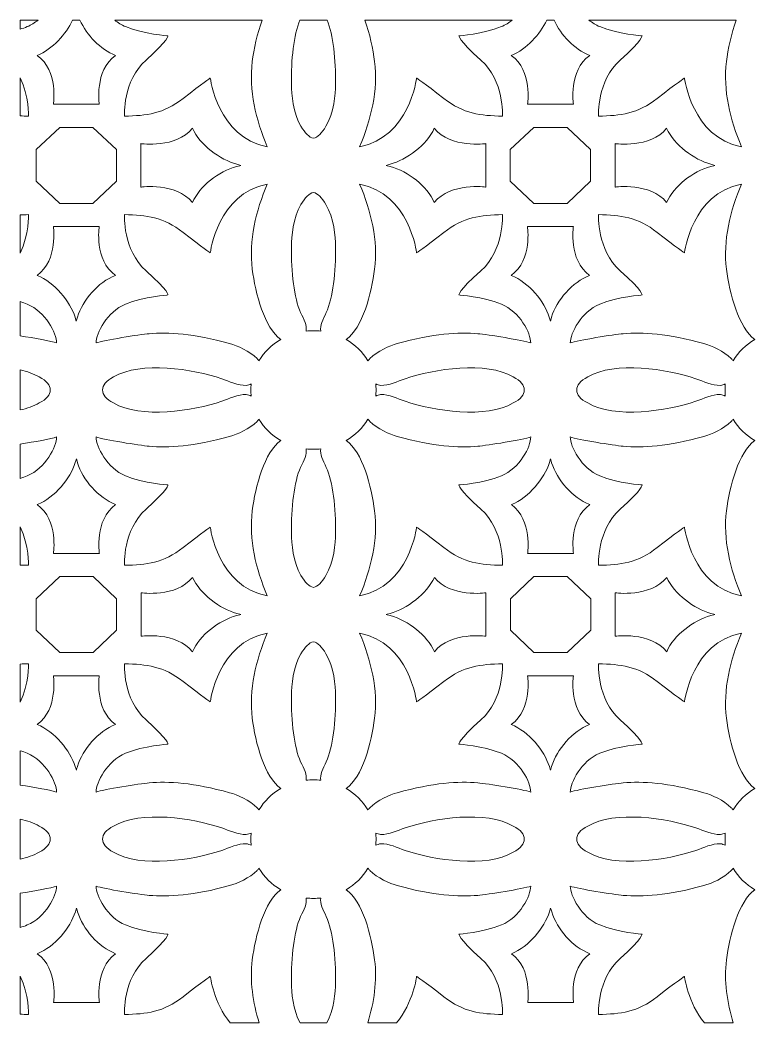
# Model space of a CAD drawing. Header units: millimetres. Extents: x -1200 to 1200, y -590 to 590.
# Drawn here: x -1200 to -336, y -590 to 590 of the extents above; entities that cross this region are included whole.
import ezdxf

# ---------------------------------------------------------------- set-up
doc = ezdxf.new("R2010")
doc.units = ezdxf.units.MM
doc.header["$MEASUREMENT"] = 0
doc.layers.add('Layer 1', color=7, linetype='Continuous')

msp = doc.modelspace()

# ---------------------------------------------------------------- linework, layer by layer
at = {"layer": 'Layer 1', "color": 250, "lineweight": 20}
for points, knots in [([(-1178.9144, 589.9734), (-1182.7168, 586.8395), (-1186.9631, 584.1543), (-1191.6161, 582.2189), (-1194.3481, 581.0838), (-1197.1825, 580.0643), (-1200.05, 579.1488), (-1200.05, 579.1488), (-1200.05, 589.9734), (-1200.05, 589.9734), (-1200.05, 589.9734), (-1178.9144, 589.9734), (-1178.9144, 589.9734)], [0, 0, 0, 0, 0.25, 0.25, 0.25, 0.5, 0.5, 0.5, 0.75, 0.75, 0.75, 1, 1, 1, 1]), ([(-1160.8255, 490.9546), (-1160.8255, 490.9546), (-1154.7071, 530.1769), (-1179.9309, 548.37), (-1161.7708, 555.6665), (-1146.0925, 573.3036), (-1138.2482, 589.9734), (-1138.2482, 589.9734), (-1129.61, 589.9734), (-1129.61, 589.9734), (-1121.623, 572.2351), (-1105.7669, 555.5281), (-1087.7533, 548.37), (-1112.9776, 530.1769), (-1106.8593, 490.9546), (-1106.8593, 490.9546), (-1106.8593, 490.9546), (-1160.8255, 490.9546), (-1160.8255, 490.9546)], [0, 0, 0, 0, 0.166666667, 0.166666667, 0.166666667, 0.333333333, 0.333333333, 0.333333333, 0.5, 0.5, 0.5, 0.666666667, 0.666666667, 0.666666667, 0.833333333, 0.833333333, 0.833333333, 1, 1, 1, 1]), ([(-915.2925, 589.9734), (-921.2222, 574.0482), (-925.038, 555.8411), (-926.9028, 541.0783), (-931.133, 507.5856), (-922.5927, 472.3907), (-909.2666, 440.9981), (-967.5113, 451.7444), (-976.3157, 521.7148), (-976.3157, 521.7148), (-976.3157, 521.7148), (-984.798, 516.1839), (-1008.1852, 497.8609), (-1031.5768, 479.5278), (-1051.2362, 477.5074), (-1077.3446, 476.9237), (-1077.3446, 476.9237), (-1079.371, 518.5159), (-1051.9181, 542.9541), (-1024.4502, 567.3894), (-1026.1512, 571.4648), (-1026.1512, 571.4648), (-1026.1512, 571.4648), (-1054.2919, 573.2067), (-1075.9825, 582.2194), (-1080.6351, 584.1547), (-1084.8813, 586.8396), (-1088.6834, 589.9734), (-1088.6834, 589.9734), (-915.2925, 589.9734), (-915.2925, 589.9734)], [0, 0, 0, 0, 0.1, 0.1, 0.1, 0.2, 0.2, 0.2, 0.3, 0.3, 0.3, 0.4, 0.4, 0.4, 0.5, 0.5, 0.5, 0.6, 0.6, 0.6, 0.7, 0.7, 0.7, 0.8, 0.8, 0.8, 0.9, 0.9, 0.9, 1, 1, 1, 1]), ([(-854.9567, 450.8908), (-859.9941, 451.8544), (-864.797, 456.9262), (-869.6252, 465.0129), (-879.0507, 480.7958), (-880.7559, 502.5832), (-880.9071, 514.5143), (-881.2728, 543.1318), (-878.1675, 572.7062), (-870.9562, 589.9734), (-870.9562, 589.9734), (-838.9578, 589.9734), (-838.9578, 589.9734), (-831.7451, 572.7062), (-828.6402, 543.1318), (-829.0065, 514.5143), (-829.1572, 502.5832), (-830.8624, 480.7958), (-840.2879, 465.0129), (-845.1166, 456.9262), (-849.9206, 451.8544), (-854.9567, 450.8908)], [0, 0, 0, 0, 0.142857143, 0.142857143, 0.142857143, 0.285714286, 0.285714286, 0.285714286, 0.428571429, 0.428571429, 0.428571429, 0.571428571, 0.571428571, 0.571428571, 0.714285714, 0.714285714, 0.714285714, 0.857142857, 0.857142857, 0.857142857, 1, 1, 1, 1]), ([(-621.2297, 589.9734), (-625.0319, 586.8396), (-629.278, 584.1547), (-633.9306, 582.2194), (-655.6212, 573.2067), (-683.7619, 571.4648), (-683.7619, 571.4648), (-683.7619, 571.4648), (-685.4639, 567.3894), (-657.9949, 542.9541), (-630.5426, 518.5159), (-632.5689, 476.9237), (-632.5689, 476.9237), (-658.6769, 477.5074), (-678.3362, 479.5278), (-701.7278, 497.8609), (-725.1151, 516.1839), (-733.5978, 521.7148), (-733.5978, 521.7148), (-733.5978, 521.7148), (-742.4018, 451.7444), (-800.6459, 440.9981), (-787.3204, 472.3907), (-778.78, 507.5856), (-783.0113, 541.0783), (-784.8761, 555.8411), (-788.692, 574.0483), (-794.6217, 589.9734), (-794.6217, 589.9734), (-621.2297, 589.9734), (-621.2297, 589.9734)], [0, 0, 0, 0, 0.1, 0.1, 0.1, 0.2, 0.2, 0.2, 0.3, 0.3, 0.3, 0.4, 0.4, 0.4, 0.5, 0.5, 0.5, 0.6, 0.6, 0.6, 0.7, 0.7, 0.7, 0.8, 0.8, 0.8, 0.9, 0.9, 0.9, 1, 1, 1, 1]), ([(-603.1398, 490.955), (-603.1398, 490.955), (-597.0222, 530.1775), (-622.2459, 548.3705), (-604.0856, 555.667), (-588.4075, 573.3041), (-580.5632, 589.9734), (-580.5632, 589.9734), (-571.9241, 589.9734), (-571.9241, 589.9734), (-563.9371, 572.2352), (-548.0806, 555.5285), (-530.0676, 548.3705), (-555.2919, 530.1775), (-549.1742, 490.955), (-549.1742, 490.955), (-549.1742, 490.955), (-603.1398, 490.955), (-603.1398, 490.955)], [0, 0, 0, 0, 0.166666667, 0.166666667, 0.166666667, 0.333333333, 0.333333333, 0.333333333, 0.5, 0.5, 0.5, 0.666666667, 0.666666667, 0.666666667, 0.833333333, 0.833333333, 0.833333333, 1, 1, 1, 1]), ([(-357.6073, 589.9734), (-363.5368, 574.0486), (-367.3523, 555.8417), (-369.2168, 541.0788), (-373.4479, 507.5856), (-364.907, 472.3917), (-351.5816, 440.9986), (-409.8257, 451.745), (-418.6301, 521.7148), (-418.6301, 521.7148), (-418.6301, 521.7148), (-427.113, 516.1844), (-450.5002, 497.8615), (-473.8912, 479.5289), (-493.5506, 477.5077), (-519.6595, 476.9243), (-519.6595, 476.9243), (-521.6853, 518.5163), (-494.2331, 542.9547), (-466.7647, 567.39), (-468.4656, 571.4654), (-468.4656, 571.4654), (-468.4656, 571.4654), (-496.6068, 573.2073), (-518.2968, 582.2198), (-522.9494, 584.155), (-527.1953, 586.8399), (-530.9974, 589.9734), (-530.9974, 589.9734), (-357.6073, 589.9734), (-357.6073, 589.9734)], [0, 0, 0, 0, 0.1, 0.1, 0.1, 0.2, 0.2, 0.2, 0.3, 0.3, 0.3, 0.4, 0.4, 0.4, 0.5, 0.5, 0.5, 0.6, 0.6, 0.6, 0.7, 0.7, 0.7, 0.8, 0.8, 0.8, 0.9, 0.9, 0.9, 1, 1, 1, 1]), ([(-1200.05, 522.1709), (-1189.1218, 500.2085), (-1190.2547, 476.9232), (-1190.2547, 476.9232), (-1193.6199, 476.9984), (-1196.8773, 477.098), (-1200.05, 477.2528), (-1200.05, 477.2528), (-1200.05, 522.1709), (-1200.05, 522.1709)], [0, 0, 0, 0, 0.333333333, 0.333333333, 0.333333333, 0.666666667, 0.666666667, 0.666666667, 1, 1, 1, 1]), ([(-1181.1061, 400.4379), (-1181.1061, 400.4379), (-1181.1061, 437.5225), (-1181.1061, 437.5225), (-1181.1061, 437.5225), (-1153.4348, 463.7455), (-1153.4348, 463.7455), (-1153.4348, 463.7455), (-1114.3026, 463.7455), (-1114.3026, 463.7455), (-1114.3026, 463.7455), (-1086.6298, 437.523), (-1086.6298, 437.523), (-1086.6298, 437.523), (-1086.6298, 400.439), (-1086.6298, 400.439), (-1086.6298, 400.439), (-1114.301, 374.2149), (-1114.301, 374.2149), (-1114.301, 374.2149), (-1153.4348, 374.2155), (-1153.4348, 374.2155), (-1153.4348, 374.2155), (-1181.1061, 400.4379), (-1181.1061, 400.4379)], [0, 0, 0, 0, 0.125, 0.125, 0.125, 0.25, 0.25, 0.25, 0.375, 0.375, 0.375, 0.5, 0.5, 0.5, 0.625, 0.625, 0.625, 0.75, 0.75, 0.75, 0.875, 0.875, 0.875, 1, 1, 1, 1]), ([(-1057.8461, 444.5528), (-1057.8461, 444.5528), (-1016.4567, 438.7552), (-997.2588, 462.6584), (-988.3511, 442.7492), (-964.8391, 425.9857), (-945.199, 420.2255), (-938.9921, 418.4051), (-938.9269, 419.5363), (-945.2405, 417.7583), (-966.796, 411.6826), (-988.6189, 394.8315), (-997.2588, 375.3061), (-1016.4567, 399.2102), (-1057.8461, 393.4128), (-1057.8461, 393.4128), (-1057.8461, 393.4128), (-1057.8461, 444.5528), (-1057.8461, 444.5528)], [0, 0, 0, 0, 0.166666667, 0.166666667, 0.166666667, 0.333333333, 0.333333333, 0.333333333, 0.5, 0.5, 0.5, 0.666666667, 0.666666667, 0.666666667, 0.833333333, 0.833333333, 0.833333333, 1, 1, 1, 1]), ([(-652.2042, 444.5532), (-652.2042, 444.5532), (-693.5935, 438.7558), (-712.7914, 462.659), (-721.6991, 442.7497), (-745.2112, 425.9861), (-764.8512, 420.2259), (-771.0587, 418.4061), (-771.1233, 419.537), (-764.8097, 417.7589), (-743.2541, 411.6837), (-721.4313, 394.8321), (-712.7914, 375.307), (-693.5935, 399.2108), (-652.2042, 393.4128), (-652.2042, 393.4128), (-652.2042, 393.4128), (-652.2042, 444.5532), (-652.2042, 444.5532)], [0, 0, 0, 0, 0.166666667, 0.166666667, 0.166666667, 0.333333333, 0.333333333, 0.333333333, 0.5, 0.5, 0.5, 0.666666667, 0.666666667, 0.666666667, 0.833333333, 0.833333333, 0.833333333, 1, 1, 1, 1]), ([(-623.4209, 400.4384), (-623.4209, 400.4384), (-623.4209, 437.523), (-623.4209, 437.523), (-623.4209, 437.523), (-595.7498, 463.746), (-595.7498, 463.746), (-595.7498, 463.746), (-556.6165, 463.746), (-556.6165, 463.746), (-556.6165, 463.746), (-528.9442, 437.5234), (-528.9442, 437.5234), (-528.9442, 437.5234), (-528.9448, 400.4395), (-528.9448, 400.4395), (-528.9448, 400.4395), (-556.6159, 374.2155), (-556.6159, 374.2155), (-556.6159, 374.2155), (-595.7487, 374.2159), (-595.7487, 374.2159), (-595.7487, 374.2159), (-623.4209, 400.4384), (-623.4209, 400.4384)], [0, 0, 0, 0, 0.125, 0.125, 0.125, 0.25, 0.25, 0.25, 0.375, 0.375, 0.375, 0.5, 0.5, 0.5, 0.625, 0.625, 0.625, 0.75, 0.75, 0.75, 0.875, 0.875, 0.875, 1, 1, 1, 1]), ([(-500.1604, 444.5532), (-500.1604, 444.5532), (-458.7712, 438.7558), (-439.5732, 462.659), (-430.666, 442.7497), (-407.1534, 425.9861), (-387.5135, 420.2259), (-381.306, 418.4061), (-381.2414, 419.537), (-387.5554, 417.7589), (-409.1109, 411.6837), (-430.9332, 394.8321), (-439.5732, 375.307), (-458.7712, 399.2108), (-500.1604, 393.4128), (-500.1604, 393.4128), (-500.1604, 393.4128), (-500.1604, 444.5532), (-500.1604, 444.5532)], [0, 0, 0, 0, 0.166666667, 0.166666667, 0.166666667, 0.333333333, 0.333333333, 0.333333333, 0.5, 0.5, 0.5, 0.666666667, 0.666666667, 0.666666667, 0.833333333, 0.833333333, 0.833333333, 1, 1, 1, 1]), ([(-919.0498, 189.0811), (-919.7027, 189.9573), (-920.4486, 190.8153), (-921.2859, 191.6466), (-929.9606, 200.2664), (-944.2316, 207.1446), (-953.577, 209.3004), (-995.6804, 221.279), (-1026.0701, 222.7976), (-1048.1984, 220.9406), (-1059.3249, 220.0017), (-1101.9934, 213.1862), (-1110.5623, 210.0627), (-1110.5699, 221.4074), (-1097.6827, 246.7095), (-1075.9825, 255.7363), (-1054.2919, 264.7485), (-1026.1512, 266.4899), (-1026.1512, 266.4899), (-1026.1512, 266.4899), (-1024.4502, 270.5658), (-1051.9181, 295.0017), (-1079.371, 319.4394), (-1077.3446, 361.0327), (-1077.3446, 361.0327), (-1051.2362, 360.4485), (-1031.5768, 358.4263), (-1008.1852, 340.0939), (-984.798, 321.772), (-976.3157, 316.2406), (-976.3157, 316.2406), (-976.3157, 316.2406), (-967.5113, 386.2115), (-909.2666, 396.9572), (-922.5927, 365.5646), (-931.133, 330.3702), (-926.9028, 296.8769), (-923.3197, 268.5101), (-912.5374, 227.4189), (-893.3829, 214.2528), (-904.0244, 208.067), (-912.8826, 199.3924), (-919.0498, 189.0811)], [0, 0, 0, 0, 0.071428571, 0.071428571, 0.071428571, 0.142857143, 0.142857143, 0.142857143, 0.214285714, 0.214285714, 0.214285714, 0.285714286, 0.285714286, 0.285714286, 0.357142857, 0.357142857, 0.357142857, 0.428571429, 0.428571429, 0.428571429, 0.5, 0.5, 0.5, 0.571428571, 0.571428571, 0.571428571, 0.642857143, 0.642857143, 0.642857143, 0.714285714, 0.714285714, 0.714285714, 0.785714286, 0.785714286, 0.785714286, 0.857142857, 0.857142857, 0.857142857, 0.928571429, 0.928571429, 0.928571429, 1, 1, 1, 1]), ([(-816.5308, 214.2533), (-797.3763, 227.4194), (-786.5945, 268.5105), (-783.0113, 296.8769), (-778.78, 330.3702), (-787.3204, 365.5646), (-800.6459, 396.9572), (-742.4018, 386.2115), (-733.5978, 316.2406), (-733.5978, 316.2406), (-733.5978, 316.2406), (-725.1151, 321.772), (-701.7278, 340.0939), (-678.3362, 358.4263), (-658.6769, 360.4485), (-632.5689, 361.0327), (-632.5689, 361.0327), (-630.5426, 319.4394), (-657.9949, 295.0017), (-685.4639, 270.5658), (-683.7619, 266.4899), (-683.7619, 266.4899), (-683.7619, 266.4899), (-655.6212, 264.7485), (-633.9306, 255.7363), (-612.2304, 246.7095), (-599.3426, 221.4074), (-599.3512, 210.0627), (-607.9201, 213.1862), (-650.5892, 220.0017), (-661.7152, 220.9406), (-683.8436, 222.7976), (-714.2337, 221.279), (-756.3355, 209.3004), (-765.682, 207.1446), (-779.953, 200.2664), (-788.6282, 191.6466), (-789.465, 190.8153), (-790.2094, 189.9573), (-790.8633, 189.0817), (-797.0311, 199.3918), (-805.886, 208.0696), (-816.5308, 214.2533)], [0, 0, 0, 0, 0.071428571, 0.071428571, 0.071428571, 0.142857143, 0.142857143, 0.142857143, 0.214285714, 0.214285714, 0.214285714, 0.285714286, 0.285714286, 0.285714286, 0.357142857, 0.357142857, 0.357142857, 0.428571429, 0.428571429, 0.428571429, 0.5, 0.5, 0.5, 0.571428571, 0.571428571, 0.571428571, 0.642857143, 0.642857143, 0.642857143, 0.714285714, 0.714285714, 0.714285714, 0.785714286, 0.785714286, 0.785714286, 0.857142857, 0.857142857, 0.857142857, 0.928571429, 0.928571429, 0.928571429, 1, 1, 1, 1]), ([(-361.3642, 189.0817), (-362.0175, 189.9577), (-362.7629, 190.8159), (-363.6008, 191.6476), (-372.2756, 200.2668), (-386.5459, 207.1446), (-395.8909, 209.3008), (-437.9942, 221.2799), (-468.3844, 222.7981), (-490.5128, 220.9416), (-501.6394, 220.0017), (-544.3084, 213.1867), (-552.8768, 210.0632), (-552.8843, 221.4079), (-539.9976, 246.7105), (-518.2968, 255.7369), (-496.6068, 264.7485), (-468.4656, 266.491), (-468.4656, 266.491), (-468.4656, 266.491), (-466.7647, 270.5668), (-494.2331, 295.0021), (-521.6853, 319.4399), (-519.6595, 361.033), (-519.6595, 361.033), (-493.5506, 360.4491), (-473.8912, 358.4274), (-450.5002, 340.0943), (-427.113, 321.7724), (-418.6301, 316.2415), (-418.6301, 316.2415), (-418.6301, 316.2415), (-409.8257, 386.2118), (-351.5816, 396.9577), (-364.907, 365.5651), (-373.4479, 330.3707), (-369.2168, 296.8774), (-365.6341, 268.5105), (-354.8517, 227.4194), (-335.6974, 214.2533), (-346.3393, 208.0675), (-355.197, 199.3924), (-361.3642, 189.0817)], [0, 0, 0, 0, 0.071428571, 0.071428571, 0.071428571, 0.142857143, 0.142857143, 0.142857143, 0.214285714, 0.214285714, 0.214285714, 0.285714286, 0.285714286, 0.285714286, 0.357142857, 0.357142857, 0.357142857, 0.428571429, 0.428571429, 0.428571429, 0.5, 0.5, 0.5, 0.571428571, 0.571428571, 0.571428571, 0.642857143, 0.642857143, 0.642857143, 0.714285714, 0.714285714, 0.714285714, 0.785714286, 0.785714286, 0.785714286, 0.857142857, 0.857142857, 0.857142857, 0.928571429, 0.928571429, 0.928571429, 1, 1, 1, 1]), ([(-863.6741, 224.0166), (-862.134, 230.5851), (-866.086, 237.4252), (-870.0193, 245.8543), (-877.8993, 262.7421), (-881.2883, 293.6123), (-880.9071, 323.442), (-880.7559, 335.3712), (-879.0507, 357.1588), (-869.6252, 372.9424), (-864.797, 381.0295), (-859.9941, 386.1014), (-854.9567, 387.0649), (-849.9206, 386.1014), (-845.1166, 381.0295), (-840.2879, 372.9424), (-830.8624, 357.1588), (-829.1572, 335.3712), (-829.0065, 323.442), (-828.6247, 293.6123), (-832.0132, 262.7421), (-839.8949, 245.8543), (-843.8271, 237.4252), (-847.7797, 230.5851), (-846.2395, 224.0166), (-849.0989, 224.3361), (-852.0061, 224.5064), (-854.9563, 224.5064), (-857.907, 224.5064), (-860.8142, 224.3361), (-863.6741, 224.0166)], [0, 0, 0, 0, 0.1, 0.1, 0.1, 0.2, 0.2, 0.2, 0.3, 0.3, 0.3, 0.4, 0.4, 0.4, 0.5, 0.5, 0.5, 0.6, 0.6, 0.6, 0.7, 0.7, 0.7, 0.8, 0.8, 0.8, 0.9, 0.9, 0.9, 1, 1, 1, 1]), ([(-1200.05, 360.7019), (-1196.8773, 360.8568), (-1193.6199, 360.9564), (-1190.2547, 361.0316), (-1190.2547, 361.0316), (-1189.1218, 337.7463), (-1200.05, 315.7838), (-1200.05, 315.7838), (-1200.05, 360.7019), (-1200.05, 360.7019)], [0, 0, 0, 0, 0.333333333, 0.333333333, 0.333333333, 0.666666667, 0.666666667, 0.666666667, 1, 1, 1, 1]), ([(-1160.919, 347.0063), (-1160.919, 347.0063), (-1154.8019, 307.7839), (-1180.0255, 289.5904), (-1159.0159, 281.1492), (-1141.3263, 258.868), (-1135.2483, 240.2561), (-1133.328, 234.3742), (-1134.5207, 234.3129), (-1132.6449, 240.2954), (-1126.2336, 260.7231), (-1108.4517, 281.4028), (-1087.8473, 289.5904), (-1113.0717, 307.7839), (-1106.9539, 347.0063), (-1106.9539, 347.0063), (-1106.9539, 347.0063), (-1160.919, 347.0063), (-1160.919, 347.0063)], [0, 0, 0, 0, 0.166666667, 0.166666667, 0.166666667, 0.333333333, 0.333333333, 0.333333333, 0.5, 0.5, 0.5, 0.666666667, 0.666666667, 0.666666667, 0.833333333, 0.833333333, 0.833333333, 1, 1, 1, 1]), ([(-603.2339, 347.0067), (-603.2339, 347.0067), (-597.1157, 307.7845), (-622.34, 289.5915), (-601.3302, 281.1502), (-583.6412, 258.8685), (-577.5628, 240.2567), (-575.6424, 234.3746), (-576.8358, 234.3136), (-574.96, 240.2964), (-568.5486, 260.7235), (-550.766, 281.4039), (-530.1623, 289.5915), (-555.386, 307.7845), (-549.2683, 347.0067), (-549.2683, 347.0067), (-549.2683, 347.0067), (-603.2339, 347.0067), (-603.2339, 347.0067)], [0, 0, 0, 0, 0.166666667, 0.166666667, 0.166666667, 0.333333333, 0.333333333, 0.333333333, 0.5, 0.5, 0.5, 0.666666667, 0.666666667, 0.666666667, 0.833333333, 0.833333333, 0.833333333, 1, 1, 1, 1]), ([(-1200.05, 258.8059), (-1197.1825, 257.8904), (-1194.3481, 256.871), (-1191.6161, 255.7359), (-1169.9154, 246.7091), (-1157.0283, 221.4069), (-1157.0363, 210.0622), (-1162.7328, 212.1387), (-1183.4985, 215.8464), (-1200.05, 218.3749), (-1200.05, 218.3749), (-1200.05, 258.8059), (-1200.05, 258.8059)], [0, 0, 0, 0, 0.25, 0.25, 0.25, 0.5, 0.5, 0.5, 0.75, 0.75, 0.75, 1, 1, 1, 1]), ([(-928.2043, 147.6108), (-929.9639, 148.3451), (-931.8929, 148.9414), (-933.979, 149.3655), (-943.7196, 149.6656), (-953.9174, 144.4822), (-962.8799, 141.4659), (-996.5403, 130.1105), (-1058.2854, 120.4573), (-1090.0425, 139.4616), (-1098.7722, 143.7821), (-1103.0035, 149.2635), (-1102.9754, 154.7339), (-1103.0035, 160.203), (-1098.7722, 165.683), (-1090.0425, 170.005), (-1058.2854, 189.0097), (-996.5403, 179.3567), (-962.8799, 168.0007), (-953.9174, 164.9828), (-943.7196, 159.8009), (-933.979, 160.1006), (-931.8929, 160.5261), (-929.9639, 161.1183), (-928.2043, 161.8527), (-928.4549, 159.5114), (-928.584, 157.1371), (-928.584, 154.7339), (-928.584, 152.3289), (-928.4555, 149.9521), (-928.2043, 147.6108)], [0, 0, 0, 0, 0.1, 0.1, 0.1, 0.2, 0.2, 0.2, 0.3, 0.3, 0.3, 0.4, 0.4, 0.4, 0.5, 0.5, 0.5, 0.6, 0.6, 0.6, 0.7, 0.7, 0.7, 0.8, 0.8, 0.8, 0.9, 0.9, 0.9, 1, 1, 1, 1]), ([(-781.7083, 161.8527), (-779.9487, 161.1178), (-778.0202, 160.5261), (-775.9346, 160.1006), (-766.1951, 159.8009), (-755.9961, 164.9828), (-747.0336, 168.0007), (-713.3727, 179.3567), (-651.6283, 189.0097), (-619.871, 170.005), (-611.1414, 165.683), (-606.9092, 160.203), (-606.9382, 154.7339), (-606.9092, 149.2635), (-611.1414, 143.7821), (-619.871, 139.4616), (-651.6283, 120.4573), (-713.3727, 130.1105), (-747.0336, 141.4659), (-755.9961, 144.4822), (-766.1951, 149.6656), (-775.9346, 149.3655), (-778.0202, 148.9414), (-779.9487, 148.3451), (-781.7083, 147.6108), (-781.4576, 149.9521), (-781.3286, 152.3289), (-781.3286, 154.7339), (-781.3286, 157.1371), (-781.4576, 159.512), (-781.7083, 161.8527)], [0, 0, 0, 0, 0.1, 0.1, 0.1, 0.2, 0.2, 0.2, 0.3, 0.3, 0.3, 0.4, 0.4, 0.4, 0.5, 0.5, 0.5, 0.6, 0.6, 0.6, 0.7, 0.7, 0.7, 0.8, 0.8, 0.8, 0.9, 0.9, 0.9, 1, 1, 1, 1]), ([(-370.5193, 147.6113), (-372.2789, 148.3457), (-374.2073, 148.9414), (-376.2933, 149.366), (-386.0341, 149.6661), (-396.2318, 144.4833), (-405.1949, 141.4663), (-438.8547, 130.111), (-500.6003, 120.4577), (-532.3569, 139.4619), (-541.0867, 143.7826), (-545.3178, 149.2641), (-545.2899, 154.7339), (-545.3178, 160.2036), (-541.0867, 165.6834), (-532.3569, 170.0056), (-500.6003, 189.0097), (-438.8547, 179.357), (-405.1949, 168.0018), (-396.2318, 164.9838), (-386.0341, 159.8014), (-376.2933, 160.1011), (-374.2073, 160.5261), (-372.2789, 161.1188), (-370.5193, 161.8532), (-370.7698, 159.512), (-370.8984, 157.1377), (-370.8984, 154.7339), (-370.8984, 152.3289), (-370.7698, 149.9526), (-370.5193, 147.6113)], [0, 0, 0, 0, 0.1, 0.1, 0.1, 0.2, 0.2, 0.2, 0.3, 0.3, 0.3, 0.4, 0.4, 0.4, 0.5, 0.5, 0.5, 0.6, 0.6, 0.6, 0.7, 0.7, 0.7, 0.8, 0.8, 0.8, 0.9, 0.9, 0.9, 1, 1, 1, 1]), ([(-1200.05, 178.2459), (-1191.6446, 176.524), (-1183.9859, 173.8518), (-1177.5567, 170.0044), (-1168.827, 165.6824), (-1164.5947, 160.2025), (-1164.6237, 154.7328), (-1164.5947, 149.2625), (-1168.827, 143.7816), (-1177.5567, 139.4609), (-1183.9859, 135.6136), (-1191.6446, 132.9415), (-1200.05, 131.2195), (-1200.05, 131.2195), (-1200.05, 178.2459), (-1200.05, 178.2459)], [0, 0, 0, 0, 0.2, 0.2, 0.2, 0.4, 0.4, 0.4, 0.6, 0.6, 0.6, 0.8, 0.8, 0.8, 1, 1, 1, 1]), ([(-893.3834, 95.2107), (-912.5379, 82.0441), (-923.3197, 40.956), (-926.9028, 12.589), (-931.133, -20.9037), (-922.5927, -56.0981), (-909.2666, -87.4911), (-967.5113, -76.7442), (-976.3157, -6.7745), (-976.3157, -6.7745), (-976.3157, -6.7745), (-984.798, -12.3059), (-1008.1852, -30.6278), (-1031.5768, -48.9609), (-1051.2362, -50.9815), (-1077.3446, -51.5656), (-1077.3446, -51.5656), (-1079.371, -9.9734), (-1051.9181, 14.4655), (-1024.4502, 38.9001), (-1026.1512, 42.9752), (-1026.1512, 42.9752), (-1026.1512, 42.9752), (-1054.2919, 44.718), (-1075.9825, 53.7301), (-1097.6827, 62.7566), (-1110.5699, 88.0592), (-1110.5623, 99.4038), (-1101.9934, 96.2804), (-1059.3249, 89.4652), (-1048.1984, 88.526), (-1026.0701, 86.6685), (-995.6804, 88.1866), (-953.577, 100.1657), (-944.2316, 102.3214), (-929.9606, 109.2008), (-921.2859, 117.8185), (-920.4486, 118.6507), (-919.7031, 119.5074), (-919.0498, 120.3829), (-912.882, 110.0723), (-904.0271, 101.3949), (-893.3834, 95.2107)], [0, 0, 0, 0, 0.071428571, 0.071428571, 0.071428571, 0.142857143, 0.142857143, 0.142857143, 0.214285714, 0.214285714, 0.214285714, 0.285714286, 0.285714286, 0.285714286, 0.357142857, 0.357142857, 0.357142857, 0.428571429, 0.428571429, 0.428571429, 0.5, 0.5, 0.5, 0.571428571, 0.571428571, 0.571428571, 0.642857143, 0.642857143, 0.642857143, 0.714285714, 0.714285714, 0.714285714, 0.785714286, 0.785714286, 0.785714286, 0.857142857, 0.857142857, 0.857142857, 0.928571429, 0.928571429, 0.928571429, 1, 1, 1, 1]), ([(-790.8638, 120.3823), (-790.2099, 119.5068), (-789.465, 118.6507), (-788.6282, 117.8185), (-779.953, 109.2008), (-765.682, 102.3214), (-756.3355, 100.1657), (-714.2337, 88.1866), (-683.8436, 86.6685), (-661.7152, 88.526), (-650.5892, 89.4652), (-607.9201, 96.2804), (-599.3512, 99.4038), (-599.3426, 88.0592), (-612.2304, 62.7566), (-633.9306, 53.7301), (-655.6212, 44.718), (-683.7619, 42.9752), (-683.7619, 42.9752), (-683.7619, 42.9752), (-685.4639, 38.9001), (-657.9949, 14.4655), (-630.5426, -9.9734), (-632.5689, -51.5656), (-632.5689, -51.5656), (-658.6769, -50.9815), (-678.3362, -48.9609), (-701.7278, -30.6278), (-725.1151, -12.3059), (-733.5978, -6.7745), (-733.5978, -6.7745), (-733.5978, -6.7745), (-742.4018, -76.7442), (-800.6459, -87.4911), (-787.3204, -56.0981), (-778.78, -20.9037), (-783.0113, 12.589), (-786.5945, 40.956), (-797.3763, 82.0432), (-816.5302, 95.2107), (-805.8882, 101.3959), (-797.0311, 110.0723), (-790.8638, 120.3823)], [0, 0, 0, 0, 0.071428571, 0.071428571, 0.071428571, 0.142857143, 0.142857143, 0.142857143, 0.214285714, 0.214285714, 0.214285714, 0.285714286, 0.285714286, 0.285714286, 0.357142857, 0.357142857, 0.357142857, 0.428571429, 0.428571429, 0.428571429, 0.5, 0.5, 0.5, 0.571428571, 0.571428571, 0.571428571, 0.642857143, 0.642857143, 0.642857143, 0.714285714, 0.714285714, 0.714285714, 0.785714286, 0.785714286, 0.785714286, 0.857142857, 0.857142857, 0.857142857, 0.928571429, 0.928571429, 0.928571429, 1, 1, 1, 1]), ([(-335.6984, 95.2112), (-354.8523, 82.0446), (-365.6341, 40.9565), (-369.2168, 12.5895), (-373.4479, -20.9032), (-364.907, -56.0976), (-351.5816, -87.4906), (-409.8257, -76.7437), (-418.6301, -6.7741), (-418.6301, -6.7741), (-418.6301, -6.7741), (-427.113, -12.3049), (-450.5002, -30.6273), (-473.8912, -48.9602), (-493.5506, -50.9815), (-519.6595, -51.565), (-519.6595, -51.565), (-521.6853, -9.9729), (-494.2331, 14.4659), (-466.7647, 38.9008), (-468.4656, 42.9762), (-468.4656, 42.9762), (-468.4656, 42.9762), (-496.6068, 44.7186), (-518.2968, 53.7306), (-539.9976, 62.757), (-552.8843, 88.0592), (-552.8768, 99.4042), (-544.3084, 96.2804), (-501.6394, 89.4657), (-490.5128, 88.5265), (-468.3844, 86.6689), (-437.9942, 88.1871), (-395.8909, 100.1662), (-386.5459, 102.3219), (-372.2756, 109.2013), (-363.6008, 117.8194), (-362.7629, 118.6516), (-362.0175, 119.5079), (-361.3642, 120.3833), (-355.1959, 110.0723), (-346.3421, 101.3954), (-335.6984, 95.2112)], [0, 0, 0, 0, 0.071428571, 0.071428571, 0.071428571, 0.142857143, 0.142857143, 0.142857143, 0.214285714, 0.214285714, 0.214285714, 0.285714286, 0.285714286, 0.285714286, 0.357142857, 0.357142857, 0.357142857, 0.428571429, 0.428571429, 0.428571429, 0.5, 0.5, 0.5, 0.571428571, 0.571428571, 0.571428571, 0.642857143, 0.642857143, 0.642857143, 0.714285714, 0.714285714, 0.714285714, 0.785714286, 0.785714286, 0.785714286, 0.857142857, 0.857142857, 0.857142857, 0.928571429, 0.928571429, 0.928571429, 1, 1, 1, 1]), ([(-1200.05, 91.0909), (-1183.4985, 93.6194), (-1162.7328, 97.3269), (-1157.0363, 99.4033), (-1157.0283, 88.0582), (-1169.9154, 62.7561), (-1191.6161, 53.7297), (-1194.3481, 52.5946), (-1197.1825, 51.5751), (-1200.05, 50.6596), (-1200.05, 50.6596), (-1200.05, 91.0909), (-1200.05, 91.0909)], [0, 0, 0, 0, 0.25, 0.25, 0.25, 0.5, 0.5, 0.5, 0.75, 0.75, 0.75, 1, 1, 1, 1]), ([(-854.9567, -77.5984), (-859.9941, -76.6342), (-864.797, -71.563), (-869.6252, -63.4758), (-879.0507, -47.6935), (-880.7559, -25.9066), (-880.9071, -13.9749), (-881.2883, 15.8542), (-877.8993, 46.7244), (-870.0193, 63.6117), (-866.086, 72.0412), (-862.1333, 78.8794), (-863.6741, 85.4488), (-860.8138, 85.1294), (-857.907, 84.9607), (-854.9563, 84.9607), (-852.0061, 84.9607), (-849.0989, 85.1288), (-846.2395, 85.4484), (-847.7808, 78.8789), (-843.8281, 72.0412), (-839.8949, 63.6117), (-832.0132, 46.7244), (-828.6247, 15.8542), (-829.0065, -13.9749), (-829.1572, -25.9066), (-830.8624, -47.6935), (-840.2879, -63.4758), (-845.1166, -71.563), (-849.9206, -76.6342), (-854.9567, -77.5984)], [0, 0, 0, 0, 0.1, 0.1, 0.1, 0.2, 0.2, 0.2, 0.3, 0.3, 0.3, 0.4, 0.4, 0.4, 0.5, 0.5, 0.5, 0.6, 0.6, 0.6, 0.7, 0.7, 0.7, 0.8, 0.8, 0.8, 0.9, 0.9, 0.9, 1, 1, 1, 1]), ([(-1160.7566, -37.5372), (-1160.7566, -37.5372), (-1154.6389, 1.6852), (-1179.8626, 19.8782), (-1158.8534, 28.3194), (-1141.1639, 50.6007), (-1135.0855, 69.2125), (-1133.1645, 75.0949), (-1134.3583, 75.1562), (-1132.4821, 69.1731), (-1126.0707, 48.7455), (-1108.2887, 28.0662), (-1087.6845, 19.8782), (-1112.9092, 1.6852), (-1106.791, -37.5372), (-1106.791, -37.5372), (-1106.791, -37.5372), (-1160.7566, -37.5372), (-1160.7566, -37.5372)], [0, 0, 0, 0, 0.166666667, 0.166666667, 0.166666667, 0.333333333, 0.333333333, 0.333333333, 0.5, 0.5, 0.5, 0.666666667, 0.666666667, 0.666666667, 0.833333333, 0.833333333, 0.833333333, 1, 1, 1, 1]), ([(-603.071, -37.5367), (-603.071, -37.5367), (-596.9533, 1.6857), (-622.177, 19.8787), (-601.1678, 28.32), (-583.4777, 50.601), (-577.3998, 69.2129), (-575.4794, 75.0954), (-576.6728, 75.1566), (-574.7964, 69.1737), (-568.3851, 48.7466), (-550.6036, 28.0662), (-529.9988, 19.8787), (-555.2231, 1.6857), (-549.1054, -37.5367), (-549.1054, -37.5367), (-549.1054, -37.5367), (-603.071, -37.5367), (-603.071, -37.5367)], [0, 0, 0, 0, 0.166666667, 0.166666667, 0.166666667, 0.333333333, 0.333333333, 0.333333333, 0.5, 0.5, 0.5, 0.666666667, 0.666666667, 0.666666667, 0.833333333, 0.833333333, 0.833333333, 1, 1, 1, 1]), ([(-1200.05, -6.3185), (-1189.1218, -28.2808), (-1190.2547, -51.5661), (-1190.2547, -51.5661), (-1193.6199, -51.4909), (-1196.8773, -51.3912), (-1200.05, -51.2364), (-1200.05, -51.2364), (-1200.05, -6.3185), (-1200.05, -6.3185)], [0, 0, 0, 0, 0.333333333, 0.333333333, 0.333333333, 0.666666667, 0.666666667, 0.666666667, 1, 1, 1, 1]), ([(-1181.0377, -128.0533), (-1181.0377, -128.0533), (-1181.0377, -90.9693), (-1181.0377, -90.9693), (-1181.0377, -90.9693), (-1153.3665, -64.7458), (-1153.3665, -64.7458), (-1153.3665, -64.7458), (-1114.2338, -64.7458), (-1114.2338, -64.7458), (-1114.2338, -64.7458), (-1086.561, -90.9688), (-1086.561, -90.9688), (-1086.561, -90.9688), (-1086.5616, -128.0528), (-1086.5616, -128.0528), (-1086.5616, -128.0528), (-1114.2328, -154.2769), (-1114.2328, -154.2769), (-1114.2328, -154.2769), (-1153.3661, -154.2763), (-1153.3661, -154.2763), (-1153.3661, -154.2763), (-1181.0377, -128.0533), (-1181.0377, -128.0533)], [0, 0, 0, 0, 0.125, 0.125, 0.125, 0.25, 0.25, 0.25, 0.375, 0.375, 0.375, 0.5, 0.5, 0.5, 0.625, 0.625, 0.625, 0.75, 0.75, 0.75, 0.875, 0.875, 0.875, 1, 1, 1, 1]), ([(-1057.7772, -83.939), (-1057.7772, -83.939), (-1016.388, -89.7366), (-997.19, -65.8334), (-988.2829, -85.7426), (-964.7708, -102.506), (-945.1307, -108.2662), (-938.9232, -110.0862), (-938.8582, -108.9554), (-945.1722, -110.7334), (-966.7277, -116.8091), (-988.5501, -133.6596), (-997.19, -153.1857), (-1016.388, -129.2815), (-1057.7772, -135.079), (-1057.7772, -135.079), (-1057.7772, -135.079), (-1057.7772, -83.939), (-1057.7772, -83.939)], [0, 0, 0, 0, 0.166666667, 0.166666667, 0.166666667, 0.333333333, 0.333333333, 0.333333333, 0.5, 0.5, 0.5, 0.666666667, 0.666666667, 0.666666667, 0.833333333, 0.833333333, 0.833333333, 1, 1, 1, 1]), ([(-652.1359, -83.9386), (-652.1359, -83.9386), (-693.5252, -89.736), (-712.7231, -65.8329), (-721.6302, -85.7421), (-745.1428, -102.5056), (-764.7829, -108.2659), (-770.9899, -110.0857), (-771.055, -108.9547), (-764.741, -110.7328), (-743.1858, -116.8085), (-721.363, -133.6596), (-712.7231, -153.1852), (-693.5252, -129.281), (-652.1359, -135.0785), (-652.1359, -135.0785), (-652.1359, -135.0785), (-652.1359, -83.9386), (-652.1359, -83.9386)], [0, 0, 0, 0, 0.166666667, 0.166666667, 0.166666667, 0.333333333, 0.333333333, 0.333333333, 0.5, 0.5, 0.5, 0.666666667, 0.666666667, 0.666666667, 0.833333333, 0.833333333, 0.833333333, 1, 1, 1, 1]), ([(-623.3521, -128.0533), (-623.3521, -128.0533), (-623.3521, -90.9688), (-623.3521, -90.9688), (-623.3521, -90.9688), (-595.6809, -64.7453), (-595.6809, -64.7453), (-595.6809, -64.7453), (-556.5487, -64.7453), (-556.5487, -64.7453), (-556.5487, -64.7453), (-528.8754, -90.9678), (-528.8754, -90.9678), (-528.8754, -90.9678), (-528.8759, -128.0523), (-528.8759, -128.0523), (-528.8759, -128.0523), (-556.5471, -154.2763), (-556.5471, -154.2763), (-556.5471, -154.2763), (-595.6803, -154.2753), (-595.6803, -154.2753), (-595.6803, -154.2753), (-623.3521, -128.0533), (-623.3521, -128.0533)], [0, 0, 0, 0, 0.125, 0.125, 0.125, 0.25, 0.25, 0.25, 0.375, 0.375, 0.375, 0.5, 0.5, 0.5, 0.625, 0.625, 0.625, 0.75, 0.75, 0.75, 0.875, 0.875, 0.875, 1, 1, 1, 1]), ([(-500.0922, -83.9386), (-500.0922, -83.9386), (-458.7029, -89.736), (-439.5048, -65.8329), (-430.5971, -85.7421), (-407.0846, -102.5056), (-387.4452, -108.2659), (-381.2376, -110.0857), (-381.1731, -108.9547), (-387.4866, -110.7328), (-409.0422, -116.8085), (-430.8649, -133.6596), (-439.5048, -153.1852), (-458.7029, -129.281), (-500.0922, -135.0785), (-500.0922, -135.0785), (-500.0922, -135.0785), (-500.0922, -83.9386), (-500.0922, -83.9386)], [0, 0, 0, 0, 0.166666667, 0.166666667, 0.166666667, 0.333333333, 0.333333333, 0.333333333, 0.5, 0.5, 0.5, 0.666666667, 0.666666667, 0.666666667, 0.833333333, 0.833333333, 0.833333333, 1, 1, 1, 1]), ([(-919.0498, -339.4081), (-919.7027, -338.5316), (-920.4486, -337.674), (-921.2859, -336.8421), (-929.9606, -328.223), (-944.2316, -321.3451), (-953.577, -319.1885), (-995.6804, -307.2103), (-1026.0701, -305.6917), (-1048.1984, -307.5487), (-1059.3249, -308.4874), (-1101.9934, -315.303), (-1110.5623, -318.4265), (-1110.5699, -307.0819), (-1097.6827, -281.7797), (-1075.9825, -272.7524), (-1054.2919, -263.7407), (-1026.1512, -261.9989), (-1026.1512, -261.9989), (-1026.1512, -261.9989), (-1024.4502, -257.9228), (-1051.9181, -233.4876), (-1079.371, -209.0493), (-1077.3446, -167.4572), (-1077.3446, -167.4572), (-1051.2362, -168.0407), (-1031.5768, -170.0629), (-1008.1852, -188.3955), (-984.798, -206.7173), (-976.3157, -212.2482), (-976.3157, -212.2482), (-976.3157, -212.2482), (-967.5113, -142.2778), (-909.2666, -131.5321), (-922.5927, -162.9246), (-931.133, -198.1184), (-926.9028, -231.6122), (-923.3197, -259.9797), (-912.5374, -301.0709), (-893.3829, -314.2358), (-904.0244, -320.4218), (-912.8826, -329.0969), (-919.0498, -339.4081)], [0, 0, 0, 0, 0.071428571, 0.071428571, 0.071428571, 0.142857143, 0.142857143, 0.142857143, 0.214285714, 0.214285714, 0.214285714, 0.285714286, 0.285714286, 0.285714286, 0.357142857, 0.357142857, 0.357142857, 0.428571429, 0.428571429, 0.428571429, 0.5, 0.5, 0.5, 0.571428571, 0.571428571, 0.571428571, 0.642857143, 0.642857143, 0.642857143, 0.714285714, 0.714285714, 0.714285714, 0.785714286, 0.785714286, 0.785714286, 0.857142857, 0.857142857, 0.857142857, 0.928571429, 0.928571429, 0.928571429, 1, 1, 1, 1]), ([(-863.6741, -304.4732), (-862.134, -297.9036), (-866.086, -291.0636), (-870.0193, -282.6348), (-877.8993, -265.7477), (-881.2883, -234.8769), (-880.9071, -205.0477), (-880.7559, -193.1175), (-879.0507, -171.3299), (-869.6252, -155.5468), (-864.797, -147.4597), (-859.9941, -142.388), (-854.9567, -141.4242), (-849.9206, -142.388), (-845.1166, -147.4597), (-840.2879, -155.5468), (-830.8624, -171.3299), (-829.1572, -193.1175), (-829.0065, -205.0477), (-828.6247, -234.8769), (-832.0132, -265.7477), (-839.8949, -282.6348), (-843.8271, -291.0636), (-847.7797, -297.9036), (-846.2395, -304.4732), (-849.0989, -304.1531), (-852.0061, -303.9829), (-854.9563, -303.9829), (-857.907, -303.9829), (-860.8142, -304.1526), (-863.6741, -304.4732)], [0, 0, 0, 0, 0.1, 0.1, 0.1, 0.2, 0.2, 0.2, 0.3, 0.3, 0.3, 0.4, 0.4, 0.4, 0.5, 0.5, 0.5, 0.6, 0.6, 0.6, 0.7, 0.7, 0.7, 0.8, 0.8, 0.8, 0.9, 0.9, 0.9, 1, 1, 1, 1]), ([(-816.5308, -314.2358), (-797.3763, -301.0693), (-786.5945, -259.9786), (-783.0113, -231.6122), (-778.78, -198.1184), (-787.3204, -162.9246), (-800.6459, -131.5321), (-742.4018, -142.2778), (-733.5978, -212.2482), (-733.5978, -212.2482), (-733.5978, -212.2482), (-725.1151, -206.7173), (-701.7278, -188.3955), (-678.3362, -170.0629), (-658.6769, -168.0407), (-632.5689, -167.4572), (-632.5689, -167.4572), (-630.5426, -209.0493), (-657.9949, -233.4876), (-685.4639, -257.9228), (-683.7619, -261.9989), (-683.7619, -261.9989), (-683.7619, -261.9989), (-655.6212, -263.7407), (-633.9306, -272.7524), (-612.2304, -281.7797), (-599.3426, -307.0819), (-599.3512, -318.4265), (-607.9201, -315.303), (-650.5892, -308.4874), (-661.7152, -307.5487), (-683.8436, -305.6917), (-714.2337, -307.2103), (-756.3355, -319.1885), (-765.682, -321.3451), (-779.953, -328.223), (-788.6282, -336.8421), (-789.465, -337.674), (-790.2094, -338.5316), (-790.8633, -339.4076), (-797.0311, -329.0975), (-805.886, -320.4202), (-816.5308, -314.2358)], [0, 0, 0, 0, 0.071428571, 0.071428571, 0.071428571, 0.142857143, 0.142857143, 0.142857143, 0.214285714, 0.214285714, 0.214285714, 0.285714286, 0.285714286, 0.285714286, 0.357142857, 0.357142857, 0.357142857, 0.428571429, 0.428571429, 0.428571429, 0.5, 0.5, 0.5, 0.571428571, 0.571428571, 0.571428571, 0.642857143, 0.642857143, 0.642857143, 0.714285714, 0.714285714, 0.714285714, 0.785714286, 0.785714286, 0.785714286, 0.857142857, 0.857142857, 0.857142857, 0.928571429, 0.928571429, 0.928571429, 1, 1, 1, 1]), ([(-361.3642, -339.4076), (-362.0175, -338.5316), (-362.7629, -337.6733), (-363.6008, -336.8421), (-372.2756, -328.2225), (-386.5459, -321.344), (-395.8909, -319.1885), (-437.9942, -307.2098), (-468.3844, -305.6912), (-490.5128, -307.5481), (-501.6394, -308.4869), (-544.3084, -315.3026), (-552.8768, -318.4259), (-552.8843, -307.0813), (-539.9976, -281.7793), (-518.2968, -272.7524), (-496.6068, -263.7402), (-468.4656, -261.9983), (-468.4656, -261.9983), (-468.4656, -261.9983), (-466.7647, -257.9228), (-494.2331, -233.4872), (-521.6853, -209.0488), (-519.6595, -167.4562), (-519.6595, -167.4562), (-493.5506, -168.0397), (-473.8912, -170.0618), (-450.5002, -188.3949), (-427.113, -206.7167), (-418.6301, -212.2476), (-418.6301, -212.2476), (-418.6301, -212.2476), (-409.8257, -142.2774), (-351.5816, -131.5315), (-364.907, -162.9241), (-373.4479, -198.1184), (-369.2168, -231.6118), (-365.6341, -259.9786), (-354.8517, -301.0698), (-335.6974, -314.2358), (-346.3393, -320.4212), (-355.197, -329.0963), (-361.3642, -339.4076)], [0, 0, 0, 0, 0.071428571, 0.071428571, 0.071428571, 0.142857143, 0.142857143, 0.142857143, 0.214285714, 0.214285714, 0.214285714, 0.285714286, 0.285714286, 0.285714286, 0.357142857, 0.357142857, 0.357142857, 0.428571429, 0.428571429, 0.428571429, 0.5, 0.5, 0.5, 0.571428571, 0.571428571, 0.571428571, 0.642857143, 0.642857143, 0.642857143, 0.714285714, 0.714285714, 0.714285714, 0.785714286, 0.785714286, 0.785714286, 0.857142857, 0.857142857, 0.857142857, 0.928571429, 0.928571429, 0.928571429, 1, 1, 1, 1]), ([(-1200.05, -167.7874), (-1196.8773, -167.6325), (-1193.6199, -167.5329), (-1190.2547, -167.4577), (-1190.2547, -167.4577), (-1189.1218, -190.7432), (-1200.05, -212.7054), (-1200.05, -212.7054), (-1200.05, -167.7874), (-1200.05, -167.7874)], [0, 0, 0, 0, 0.333333333, 0.333333333, 0.333333333, 0.666666667, 0.666666667, 0.666666667, 1, 1, 1, 1]), ([(-1160.8512, -181.486), (-1160.8512, -181.486), (-1154.733, -220.7084), (-1179.9567, -238.9014), (-1158.9476, -247.3425), (-1141.258, -269.6233), (-1135.1795, -288.2357), (-1133.2591, -294.1176), (-1134.4525, -294.1793), (-1132.5767, -288.1964), (-1126.1654, -267.7693), (-1108.3833, -247.0889), (-1087.779, -238.9014), (-1113.0029, -220.7084), (-1106.8851, -181.486), (-1106.8851, -181.486), (-1106.8851, -181.486), (-1160.8512, -181.486), (-1160.8512, -181.486)], [0, 0, 0, 0, 0.166666667, 0.166666667, 0.166666667, 0.333333333, 0.333333333, 0.333333333, 0.5, 0.5, 0.5, 0.666666667, 0.666666667, 0.666666667, 0.833333333, 0.833333333, 0.833333333, 1, 1, 1, 1]), ([(-603.1651, -181.485), (-603.1651, -181.485), (-597.048, -220.7074), (-622.2717, -238.9008), (-601.2619, -247.3422), (-583.5724, -269.6233), (-577.4939, -288.2351), (-575.5735, -294.1172), (-576.7668, -294.1782), (-574.8911, -288.1953), (-568.4797, -267.7682), (-550.6971, -247.0884), (-530.0935, -238.9008), (-555.3177, -220.7074), (-549.2, -181.485), (-549.2, -181.485), (-549.2, -181.485), (-603.1651, -181.485), (-603.1651, -181.485)], [0, 0, 0, 0, 0.166666667, 0.166666667, 0.166666667, 0.333333333, 0.333333333, 0.333333333, 0.5, 0.5, 0.5, 0.666666667, 0.666666667, 0.666666667, 0.833333333, 0.833333333, 0.833333333, 1, 1, 1, 1]), ([(-1200.05, -269.683), (-1197.1825, -270.5985), (-1194.3481, -271.6179), (-1191.6161, -272.7529), (-1169.9154, -281.7802), (-1157.0283, -307.0824), (-1157.0363, -318.427), (-1162.7328, -316.3506), (-1183.4985, -312.6429), (-1200.05, -310.1142), (-1200.05, -310.1142), (-1200.05, -269.683), (-1200.05, -269.683)], [0, 0, 0, 0, 0.25, 0.25, 0.25, 0.5, 0.5, 0.5, 0.75, 0.75, 0.75, 1, 1, 1, 1]), ([(-928.2043, -380.8785), (-929.9639, -380.1436), (-931.8929, -379.5483), (-933.979, -379.1238), (-943.7196, -378.8231), (-953.9174, -384.0065), (-962.8799, -387.0228), (-996.5403, -398.3787), (-1058.2854, -408.032), (-1090.0425, -389.0277), (-1098.7722, -384.7067), (-1103.0035, -379.2262), (-1102.9754, -373.7559), (-1103.0035, -368.2862), (-1098.7722, -362.8057), (-1090.0425, -358.4836), (-1058.2854, -339.4793), (-996.5403, -349.1331), (-962.8799, -360.4886), (-953.9174, -363.506), (-943.7196, -368.6884), (-933.979, -368.3882), (-931.8929, -367.9636), (-929.9639, -367.3709), (-928.2043, -366.6365), (-928.4549, -368.9778), (-928.584, -371.3526), (-928.584, -373.7559), (-928.584, -376.1603), (-928.4555, -378.5367), (-928.2043, -380.8785)], [0, 0, 0, 0, 0.1, 0.1, 0.1, 0.2, 0.2, 0.2, 0.3, 0.3, 0.3, 0.4, 0.4, 0.4, 0.5, 0.5, 0.5, 0.6, 0.6, 0.6, 0.7, 0.7, 0.7, 0.8, 0.8, 0.8, 0.9, 0.9, 0.9, 1, 1, 1, 1]), ([(-781.7083, -366.6365), (-779.9487, -367.3714), (-778.0202, -367.9636), (-775.9346, -368.3882), (-766.1951, -368.6884), (-755.9961, -363.506), (-747.0336, -360.4886), (-713.3727, -349.1331), (-651.6283, -339.4793), (-619.871, -358.4836), (-611.1414, -362.8057), (-606.9092, -368.2862), (-606.9382, -373.7559), (-606.9092, -379.2262), (-611.1414, -384.7067), (-619.871, -389.0277), (-651.6283, -408.032), (-713.3727, -398.3787), (-747.0336, -387.0228), (-755.9961, -384.0065), (-766.1951, -378.8231), (-775.9346, -379.1238), (-778.0202, -379.5483), (-779.9487, -380.1436), (-781.7083, -380.8785), (-781.4576, -378.5367), (-781.3286, -376.1599), (-781.3286, -373.7559), (-781.3286, -371.3526), (-781.4576, -368.9773), (-781.7083, -366.6365)], [0, 0, 0, 0, 0.1, 0.1, 0.1, 0.2, 0.2, 0.2, 0.3, 0.3, 0.3, 0.4, 0.4, 0.4, 0.5, 0.5, 0.5, 0.6, 0.6, 0.6, 0.7, 0.7, 0.7, 0.8, 0.8, 0.8, 0.9, 0.9, 0.9, 1, 1, 1, 1]), ([(-370.5193, -380.8778), (-372.2789, -380.1431), (-374.2073, -379.5473), (-376.2933, -379.1233), (-386.0341, -378.8226), (-396.2318, -384.0059), (-405.1949, -387.0224), (-438.8547, -398.3783), (-500.6003, -408.031), (-532.3569, -389.0272), (-541.0867, -384.7061), (-545.3178, -379.2253), (-545.2899, -373.755), (-545.3178, -368.2857), (-541.0867, -362.8057), (-532.3569, -358.4836), (-500.6003, -339.479), (-438.8547, -349.1321), (-405.1949, -360.488), (-396.2318, -363.506), (-386.0341, -368.6879), (-376.2933, -368.3882), (-374.2073, -367.9626), (-372.2789, -367.3705), (-370.5193, -366.636), (-370.7698, -368.9773), (-370.8984, -371.3516), (-370.8984, -373.755), (-370.8984, -376.1599), (-370.7698, -378.5362), (-370.5193, -380.8778)], [0, 0, 0, 0, 0.1, 0.1, 0.1, 0.2, 0.2, 0.2, 0.3, 0.3, 0.3, 0.4, 0.4, 0.4, 0.5, 0.5, 0.5, 0.6, 0.6, 0.6, 0.7, 0.7, 0.7, 0.8, 0.8, 0.8, 0.9, 0.9, 0.9, 1, 1, 1, 1]), ([(-1200.05, -350.2429), (-1191.6446, -351.9649), (-1183.9859, -354.6368), (-1177.5567, -358.4841), (-1168.827, -362.8063), (-1164.5947, -368.2868), (-1164.6237, -373.7565), (-1164.5947, -379.2266), (-1168.827, -384.7077), (-1177.5567, -389.0283), (-1183.9859, -392.8756), (-1191.6446, -395.5478), (-1200.05, -397.2697), (-1200.05, -397.2697), (-1200.05, -350.2429), (-1200.05, -350.2429)], [0, 0, 0, 0, 0.2, 0.2, 0.2, 0.4, 0.4, 0.4, 0.6, 0.6, 0.6, 0.8, 0.8, 0.8, 1, 1, 1, 1]), ([(-893.3834, -433.2786), (-912.5379, -446.4451), (-923.3197, -487.5332), (-926.9028, -515.8997), (-929.9993, -540.4167), (-926.2525, -565.845), (-918.7953, -590.0266), (-918.7953, -590.0266), (-952.7349, -590.0266), (-952.7349, -590.0266), (-972.4231, -566.1444), (-976.3157, -535.2642), (-976.3157, -535.2642), (-976.3157, -535.2642), (-984.798, -540.7946), (-1008.1852, -559.117), (-1031.5768, -577.4501), (-1051.2362, -579.4713), (-1077.3446, -580.0547), (-1077.3446, -580.0547), (-1079.371, -538.4625), (-1051.9181, -514.0242), (-1024.4502, -489.5889), (-1026.1512, -485.5136), (-1026.1512, -485.5136), (-1026.1512, -485.5136), (-1054.2919, -483.7712), (-1075.9825, -474.7591), (-1097.6827, -465.7322), (-1110.5699, -440.4306), (-1110.5623, -429.0849), (-1101.9934, -432.2089), (-1059.3249, -439.024), (-1048.1984, -439.9627), (-1026.0701, -441.8203), (-995.6804, -440.3027), (-953.577, -428.3236), (-944.2316, -426.1679), (-929.9606, -419.289), (-921.2859, -410.6704), (-920.4486, -409.8385), (-919.7031, -408.9819), (-919.0498, -408.1064), (-912.882, -418.417), (-904.0271, -427.0943), (-893.3834, -433.2786)], [0, 0, 0, 0, 0.066666667, 0.066666667, 0.066666667, 0.133333333, 0.133333333, 0.133333333, 0.2, 0.2, 0.2, 0.266666667, 0.266666667, 0.266666667, 0.333333333, 0.333333333, 0.333333333, 0.4, 0.4, 0.4, 0.466666667, 0.466666667, 0.466666667, 0.533333333, 0.533333333, 0.533333333, 0.6, 0.6, 0.6, 0.666666667, 0.666666667, 0.666666667, 0.733333333, 0.733333333, 0.733333333, 0.8, 0.8, 0.8, 0.866666667, 0.866666667, 0.866666667, 0.933333333, 0.933333333, 0.933333333, 1, 1, 1, 1]), ([(-790.8638, -408.1064), (-790.2099, -408.9825), (-789.465, -409.8385), (-788.6282, -410.6704), (-779.953, -419.289), (-765.682, -426.1679), (-756.3355, -428.3236), (-714.2337, -440.3027), (-683.8436, -441.8203), (-661.7152, -439.9627), (-650.5892, -439.024), (-607.9201, -432.2089), (-599.3512, -429.0849), (-599.3426, -440.4306), (-612.2304, -465.7322), (-633.9306, -474.7591), (-655.6212, -483.7712), (-683.7619, -485.5136), (-683.7619, -485.5136), (-683.7619, -485.5136), (-685.4639, -489.5889), (-657.9949, -514.0242), (-630.5426, -538.4625), (-632.5689, -580.0547), (-632.5689, -580.0547), (-658.6769, -579.4713), (-678.3362, -577.4501), (-701.7278, -559.117), (-725.1151, -540.7946), (-733.5978, -535.2642), (-733.5978, -535.2642), (-733.5978, -535.2642), (-737.4902, -566.1444), (-757.1781, -590.0266), (-757.1781, -590.0266), (-791.1176, -590.0266), (-791.1176, -590.0266), (-783.6607, -565.845), (-779.914, -540.4167), (-783.0113, -515.8997), (-786.5945, -487.5332), (-797.3763, -446.4462), (-816.5302, -433.2786), (-805.8882, -427.0934), (-797.0311, -418.417), (-790.8638, -408.1064)], [0, 0, 0, 0, 0.066666667, 0.066666667, 0.066666667, 0.133333333, 0.133333333, 0.133333333, 0.2, 0.2, 0.2, 0.266666667, 0.266666667, 0.266666667, 0.333333333, 0.333333333, 0.333333333, 0.4, 0.4, 0.4, 0.466666667, 0.466666667, 0.466666667, 0.533333333, 0.533333333, 0.533333333, 0.6, 0.6, 0.6, 0.666666667, 0.666666667, 0.666666667, 0.733333333, 0.733333333, 0.733333333, 0.8, 0.8, 0.8, 0.866666667, 0.866666667, 0.866666667, 0.933333333, 0.933333333, 0.933333333, 1, 1, 1, 1]), ([(-335.6984, -433.278), (-354.8523, -446.4447), (-365.6341, -487.5328), (-369.2168, -515.8997), (-372.314, -540.4165), (-368.5669, -565.8448), (-361.1098, -590.0266), (-361.1098, -590.0266), (-395.0489, -590.0266), (-395.0489, -590.0266), (-414.7373, -566.1442), (-418.6301, -535.2632), (-418.6301, -535.2632), (-418.6301, -535.2632), (-427.113, -540.7946), (-450.5002, -559.1166), (-473.8912, -577.4496), (-493.5506, -579.4703), (-519.6595, -580.0537), (-519.6595, -580.0537), (-521.6853, -538.4621), (-494.2331, -514.0233), (-466.7647, -489.5884), (-468.4656, -485.513), (-468.4656, -485.513), (-468.4656, -485.513), (-496.6068, -483.7707), (-518.2968, -474.7585), (-539.9976, -465.7316), (-552.8843, -440.4297), (-552.8768, -429.0845), (-544.3084, -432.2084), (-501.6394, -439.0234), (-490.5128, -439.9627), (-468.3844, -441.8197), (-437.9942, -440.3017), (-395.8909, -428.3231), (-386.5459, -426.1674), (-372.2756, -419.288), (-363.6008, -410.6698), (-362.7629, -409.8381), (-362.0175, -408.9814), (-361.3642, -408.1058), (-355.1959, -418.4165), (-346.3421, -427.0938), (-335.6984, -433.278)], [0, 0, 0, 0, 0.066666667, 0.066666667, 0.066666667, 0.133333333, 0.133333333, 0.133333333, 0.2, 0.2, 0.2, 0.266666667, 0.266666667, 0.266666667, 0.333333333, 0.333333333, 0.333333333, 0.4, 0.4, 0.4, 0.466666667, 0.466666667, 0.466666667, 0.533333333, 0.533333333, 0.533333333, 0.6, 0.6, 0.6, 0.666666667, 0.666666667, 0.666666667, 0.733333333, 0.733333333, 0.733333333, 0.8, 0.8, 0.8, 0.866666667, 0.866666667, 0.866666667, 0.933333333, 0.933333333, 0.933333333, 1, 1, 1, 1]), ([(-1200.05, -437.3982), (-1183.4985, -434.8698), (-1162.7328, -431.1622), (-1157.0363, -429.0854), (-1157.0283, -440.431), (-1169.9154, -465.7332), (-1191.6161, -474.7596), (-1194.3481, -475.8947), (-1197.1825, -476.9143), (-1200.05, -477.8297), (-1200.05, -477.8297), (-1200.05, -437.3982), (-1200.05, -437.3982)], [0, 0, 0, 0, 0.25, 0.25, 0.25, 0.5, 0.5, 0.5, 0.75, 0.75, 0.75, 1, 1, 1, 1]), ([(-870.7268, -590.0266), (-879.1843, -574.4401), (-880.762, -553.9142), (-880.9071, -542.4642), (-881.2883, -512.6356), (-877.8993, -481.7648), (-870.0193, -464.877), (-866.086, -456.4479), (-862.1333, -449.6098), (-863.6741, -443.0402), (-860.8138, -443.3599), (-857.907, -443.5286), (-854.9563, -443.5286), (-852.0061, -443.5286), (-849.0989, -443.3599), (-846.2395, -443.0402), (-847.7808, -449.6104), (-843.8281, -456.4479), (-839.8949, -464.877), (-832.0132, -481.7648), (-828.6247, -512.6356), (-829.0065, -542.4642), (-829.1511, -553.9142), (-830.7288, -574.4401), (-839.1863, -590.0266), (-839.1863, -590.0266), (-870.7268, -590.0266), (-870.7268, -590.0266)], [0, 0, 0, 0, 0.111111111, 0.111111111, 0.111111111, 0.222222222, 0.222222222, 0.222222222, 0.333333333, 0.333333333, 0.333333333, 0.444444444, 0.444444444, 0.444444444, 0.555555556, 0.555555556, 0.555555556, 0.666666667, 0.666666667, 0.666666667, 0.777777778, 0.777777778, 0.777777778, 0.888888889, 0.888888889, 0.888888889, 1, 1, 1, 1]), ([(-1160.6877, -566.0289), (-1160.6877, -566.0289), (-1154.57, -526.8066), (-1179.7938, -508.6131), (-1158.7846, -500.1724), (-1141.095, -477.8912), (-1135.0167, -459.2789), (-1133.0963, -453.3969), (-1134.2895, -453.3357), (-1132.4132, -459.3186), (-1126.0019, -479.7457), (-1108.2203, -500.4261), (-1087.6156, -508.6131), (-1112.8405, -526.8066), (-1106.7227, -566.0289), (-1106.7227, -566.0289), (-1106.7227, -566.0289), (-1160.6877, -566.0289), (-1160.6877, -566.0289)], [0, 0, 0, 0, 0.166666667, 0.166666667, 0.166666667, 0.333333333, 0.333333333, 0.333333333, 0.5, 0.5, 0.5, 0.666666667, 0.666666667, 0.666666667, 0.833333333, 0.833333333, 0.833333333, 1, 1, 1, 1]), ([(-603.0027, -566.0285), (-603.0027, -566.0285), (-596.8845, -526.8055), (-622.1082, -508.6126), (-601.099, -500.1718), (-583.4101, -477.8907), (-577.331, -459.2789), (-575.4106, -453.3963), (-576.6045, -453.3347), (-574.7282, -459.3181), (-568.3169, -479.7452), (-550.5348, -500.4251), (-529.9305, -508.6126), (-555.1547, -526.8055), (-549.037, -566.0285), (-549.037, -566.0285), (-549.037, -566.0285), (-603.0027, -566.0285), (-603.0027, -566.0285)], [0, 0, 0, 0, 0.166666667, 0.166666667, 0.166666667, 0.333333333, 0.333333333, 0.333333333, 0.5, 0.5, 0.5, 0.666666667, 0.666666667, 0.666666667, 0.833333333, 0.833333333, 0.833333333, 1, 1, 1, 1]), ([(-1200.05, -534.8078), (-1189.1218, -556.7701), (-1190.2547, -580.0553), (-1190.2547, -580.0553), (-1193.6199, -579.9801), (-1196.8773, -579.8805), (-1200.05, -579.7256), (-1200.05, -579.7256), (-1200.05, -534.8078), (-1200.05, -534.8078)], [0, 0, 0, 0, 0.333333333, 0.333333333, 0.333333333, 0.666666667, 0.666666667, 0.666666667, 1, 1, 1, 1])]:
    msp.add_open_spline(points, degree=3, knots=knots, dxfattribs=at)

doc.saveas('drawing.dxf')
